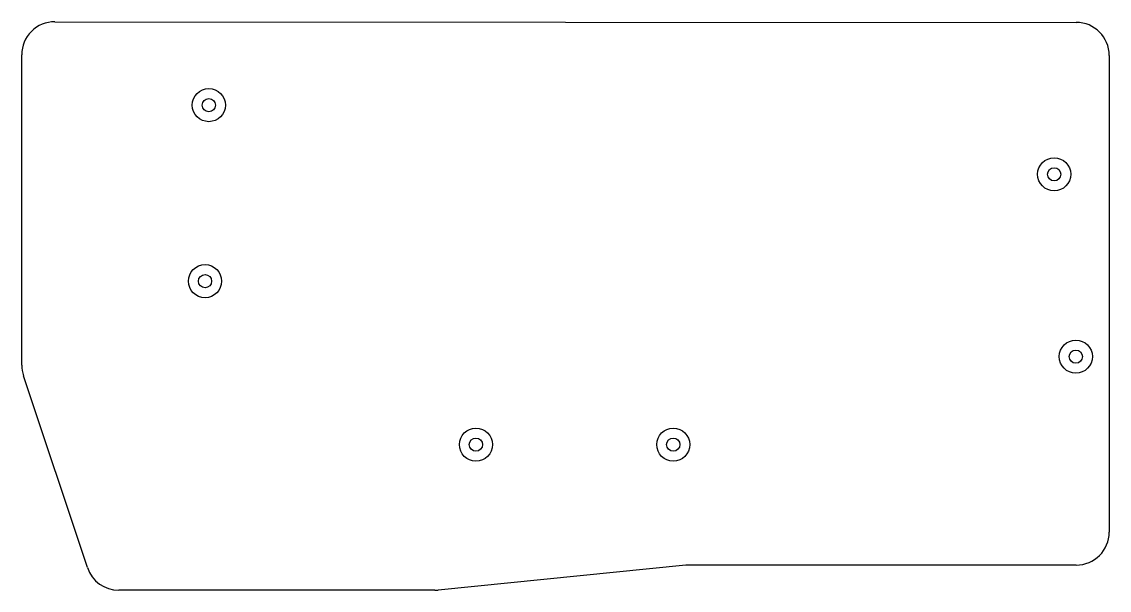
# Model space of a CAD drawing. Header units: millimetres. Extents: x 112 to 276, y -173 to -87.
import ezdxf

# ---------------------------------------------------------------- set-up
doc = ezdxf.new("R2010")
doc.units = ezdxf.units.MM

msp = doc.modelspace()

# ---------------------------------------------------------------- linework, layer by layer
for p, q in [((117.25, -87.4), (271.5, -87.5)), ((112.25, -139.31), (112.25, -92.4)), ((276.5, -92.5), (276.5, -164.5)), ((122.17, -169.88), (112.51, -140.89)), ((212.55, -169.51), (175.15, -173.27)), ((271.5, -169.5), (212.65, -169.5)), ((174.65, -173.3), (126.91, -173.3))]:
    msp.add_line(p, q)
for centre, radius in [((140.5, -100), 2.5), ((140.5, -100), 1), ((268.18, -110.45), 2.5), ((268.18, -110.45), 1), ((139.93, -126.6), 2.5), ((139.93, -126.6), 1), ((271.45, -138), 2.5), ((271.45, -138), 1), ((180.85, -151.3), 2.5), ((210.65, -151.3), 2.5), ((180.85, -151.3), 1), ((210.65, -151.3), 1)]:
    msp.add_circle(centre, radius)
for centre, radius, start, end in [((117.25, -92.4), 5, 89.9642, 180), ((271.5, -92.5), 5, 0, 89.9642), ((117.25, -139.31), 5, 180, 198.435), ((271.5, -164.5), 5, 270, 360), ((126.91, -168.3), 5, 198.435, 270), ((212.65, -170.5), 1, 90, 95.7557), ((174.65, -168.3), 5, 270, 275.7557)]:
    msp.add_arc(centre, radius, start, end)

doc.saveas('drawing.dxf')
